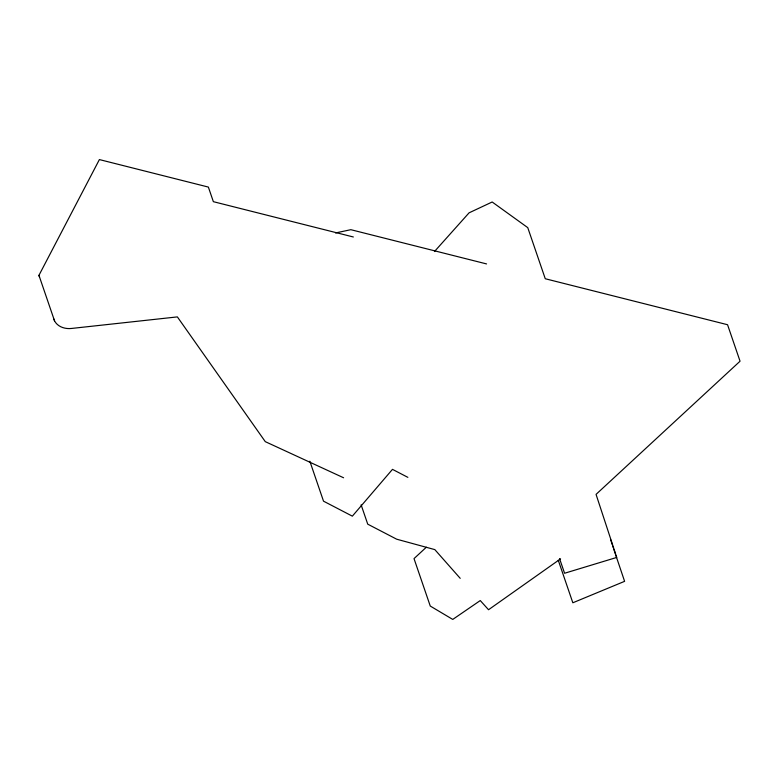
<?xml version="1.0" encoding="UTF-8"?>
<svg xmlns="http://www.w3.org/2000/svg" width="779" height="779" viewBox="0 0 779 779"><rect width="100%" height="100%" fill="white"/><g stroke="black" fill="none" stroke-linecap="round" stroke-linejoin="round"><path stroke-width="1.17" d="M343.588 477.77L265.288 441.654L177.369 316.897L71.386 328.465C64.988 329.176 57.656 326.878 54.54 320.86L38.95 275.338L99.391 159.578L208.363 187.077L213.358 201.673L353.345 236.982M434.468 251.539L469.075 212.833L492.172 201.995L527.763 227.643L545.261 278.736L727.557 324.726L740.05 361.213L596.052 494.383L616.754 557.433L564.58 573.256L559.565 558.621M426.347 547.209L414.019 558.611L430.261 606.052L452.755 619.422L480.263 600.56L488.54 609.733L560.559 558.855M335.515 232.96L350.842 229.688L486.563 263.925M407.865 477.352L392.48 469.357L352.351 516.156L323.519 501.17L309.857 461.256M460.214 578.339L434.828 549.614L396.677 539.195L367.737 524.16L361.125 504.85M38.95 275.338L39.554 277.071M53.946 319.127L54.54 320.86M615.868 555.446L624.602 581.338L572.838 602.78L558.28 560.276M615.429 554.132L613.852 549.438M612.771 546.186L613.297 547.793M612.265 544.667L610.648 539.662"/></g></svg>
